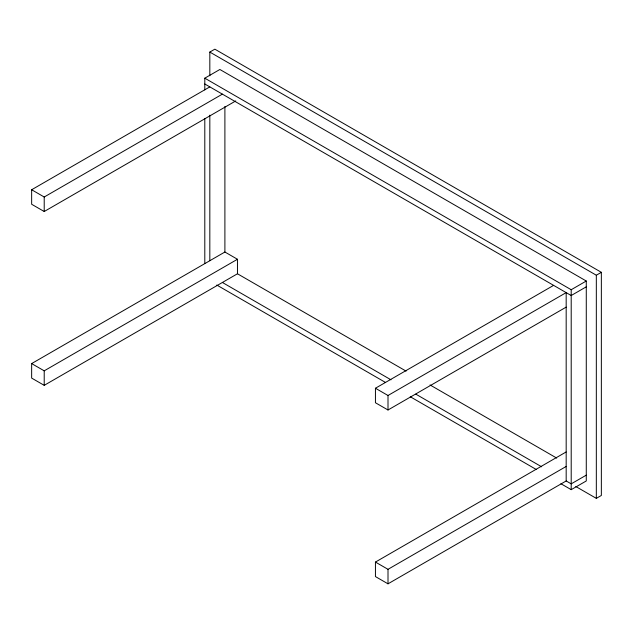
<?xml version="1.0" encoding="UTF-8"?>
<svg xmlns="http://www.w3.org/2000/svg" width="633" height="633" viewBox="0 0 633 633"><rect width="100%" height="100%" fill="white"/><g stroke="black" fill="none" stroke-linecap="round" stroke-linejoin="round"><path stroke-width="0.95" d="M209.824 75.77L209.824 52.072L214.848 49.176L601.35 272.317L601.35 495.465L596.326 498.361L575.801 486.516M204.799 89.902L204.799 78.183L219.873 69.48L586.277 281.02L586.277 480.961L571.203 489.657L560.933 483.731M235.753 100.924L44.215 211.509L31.65 204.261L31.65 189.75L209.824 86.887M31.65 189.75L44.215 197.005L222.389 94.135M31.65 363.587L224.897 252.013L237.462 259.269L237.462 273.772L44.215 385.339L31.65 378.091L31.65 363.587L44.215 370.835L237.462 259.269M566.179 307.124L388.005 409.994L375.44 402.746L375.44 388.243L553.614 285.372M375.44 388.243L388.005 395.49L566.179 292.62L566.179 480.961L388.005 583.824L375.44 576.576L375.44 562.072L566.124 451.978M204.799 78.183L571.203 289.724L586.277 281.02M209.824 52.072L596.326 275.22L601.35 272.317M586.277 286.82L571.203 295.524L204.799 83.983M375.44 562.072L388.005 569.32L566.179 466.45M586.277 475.154L571.203 483.857L566.179 480.961M237.462 273.772L406.07 371.112M430.036 384.951L556.708 458.086M222.389 282.468L390.996 379.816M415.818 394.145L541.634 466.79M216.787 285.04L385.434 382.411M410.263 396.741L536.104 469.393M596.326 275.22L596.326 498.361M571.203 289.724L571.203 489.657M388.005 395.49L388.005 409.994M388.005 569.32L388.005 583.824M224.897 106.455L224.897 252.013M209.824 115.159L209.824 260.717M204.799 118.498L204.799 263.447M44.215 197.005L44.215 211.509M44.215 370.835L44.215 385.339"/></g></svg>
